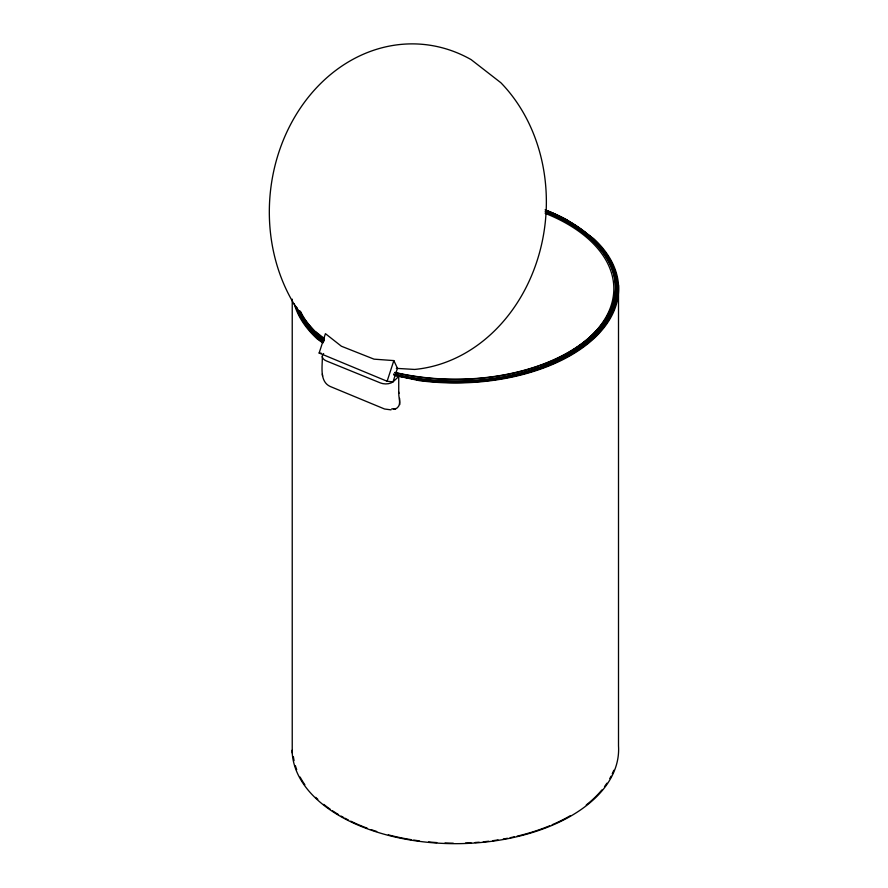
<?xml version="1.0" encoding="UTF-8"?>
<svg xmlns="http://www.w3.org/2000/svg" width="888" height="888" viewBox="0 0 888 888"><rect width="100%" height="100%" fill="white"/><g stroke="black" fill="none" stroke-linecap="round" stroke-linejoin="round"><path stroke-width="1.33" d="M399.778 404.595L399.6 398.379M399.345 375.89L393.018 381.884L387.113 381.252L319.136 353.036L325.43 333.666L341.392 346.231L374.014 359.152L393.839 360.595L397.447 368.265L393.018 381.884A9.169 5.295 0 0 1 380.497 382.961L326.34 360.916A9.602 5.55 0 0 1 323.632 353.546M387.113 381.252L393.839 360.595M391.031 409.856L384.571 409.002L330.214 386.48C318.992 381.363 322.699 365.723 322.277 356.421M393.395 408.869L394.55 408.846A8.314 6.36 32.7 0 0 395.648 408.669M396.337 368.354L414.663 369.441A163.248 138.284 -84.6 0 0 538.272 256.998A163.248 138.284 -84.6 0 0 500.854 82.728L471.117 59.618A163.248 138.284 -84.6 0 0 293.939 118.382A163.248 138.284 -84.6 0 0 314.84 331.113L324.398 338.539M319.136 353.036L321.378 353.269M391.741 408.857L394.094 408.98A8.314 6.36 32.7 0 0 397.103 407.969C401.509 404.517 398.668 398.401 398.768 393.65A33.689 25.785 32.7 0 1 398.734 392.607L398.734 376.246M395.371 375.036L419.225 380.153A162.46 93.795 0 0 0 603.507 327.217A162.46 93.795 0 0 0 550.016 212.465M394.805 375.402L419.047 380.597A163.248 94.25 0 0 0 588.511 343.234A163.248 94.25 0 0 0 593.595 238.55L566.4 219.602A163.248 94.25 0 0 0 546.031 210.323M315.684 332.012A160.184 92.485 0 0 0 319.736 335.953L324.187 339.061M323.387 338.916L321.19 337.385A158.464 91.486 0 0 1 318.004 334.321M306.993 323.543A160.184 92.485 0 0 0 319.736 337.906L324.187 341.014M322.81 342.801L317.138 338.85A163.248 94.25 0 0 1 294.239 303.851M322.477 375.258L322.588 376.168M322.333 373.981L322.433 374.814M398.734 392.019L398.756 392.585A2.042 0.944 -68.5 0 0 399.045 393.284M618.503 285.17L618.503 745.887A163.248 94.25 0 0 1 459.129 843.644A163.248 94.25 0 0 1 292.119 750.227M319.736 335.953L319.736 337.906M292.23 299.156L292.23 752.946M322.699 342.846A162.46 93.795 0 0 1 295.804 306.338M613.763 770.273A162.46 93.795 0 0 1 612.232 773.825M611.066 776.19A162.46 93.795 0 0 1 609.801 778.543M606.926 783.194A162.46 93.795 0 0 1 604.506 786.613M601.853 789.965A162.46 93.795 0 0 1 586.235 804.994M570.129 815.806A162.46 93.795 0 0 1 552.181 824.741M549.628 825.807A162.46 93.795 0 0 1 517.027 836.196M514.296 836.818A162.46 93.795 0 0 1 510.178 837.706M507.414 838.272A162.46 93.795 0 0 1 503.263 839.038M498.035 839.915A162.46 93.795 0 0 1 492.718 840.703M488.689 841.214A162.46 93.795 0 0 1 483.272 841.813M479.187 842.201A162.46 93.795 0 0 1 475.091 842.512M470.984 842.779A162.46 93.795 0 0 1 465.523 843.023M453.269 843.2A162.46 93.795 0 0 1 445.021 843.023M436.774 842.59A162.46 93.795 0 0 1 428.604 841.924M419.225 840.858A162.46 93.795 0 0 1 413.764 840.081M411.033 839.648A162.46 93.795 0 0 1 388.334 834.853M376.712 831.49A162.46 93.795 0 0 1 371.273 829.67M367.266 828.215A162.46 93.795 0 0 1 350.738 821.167M348.351 819.99A162.46 93.795 0 0 1 344.866 818.181M343.589 817.482A162.46 93.795 0 0 1 341.059 816.072M338.572 814.618A162.46 93.795 0 0 1 332.578 810.833M330.269 809.257A162.46 93.795 0 0 1 323.731 804.384M317.804 799.322A162.46 93.795 0 0 1 315.717 797.346M304.873 784.759A162.46 93.795 0 0 1 300.122 777.067M296.703 769.596A162.46 93.795 0 0 1 295.393 765.767M294.072 760.628A162.46 93.795 0 0 1 293.406 756.776M593.317 240.015A161.694 93.351 0 0 1 578.388 349.284A161.694 93.351 0 0 1 393.839 375.036M323.332 342.59A161.694 93.351 0 0 1 296.992 307.526M565.334 220.268A161.694 93.351 0 0 1 569.13 222.366M575.224 226.04A161.694 93.351 0 0 1 578.732 228.349M584.271 232.345A161.694 93.351 0 0 1 589.399 236.486M604.151 253.757A160.628 92.741 0 0 1 568.908 354.301A160.628 92.741 0 0 1 394.749 374.581M323.199 341.403A160.628 92.741 0 0 1 299.4 310.867M545.088 211.777A160.628 92.741 0 0 1 579.043 229.537M581.263 231.113A160.628 92.741 0 0 1 587.534 235.997M589.488 237.673A160.628 92.741 0 0 1 601.775 250.56M396.092 408.547A8.314 6.36 32.7 0 1 394.994 408.724M546.131 212.498A160.184 92.485 0 0 1 572.793 351.604M571.706 352.27A160.184 92.485 0 0 1 540.592 367.01M539.382 367.443A160.184 92.485 0 0 1 503.951 376.823M502.586 377.078A160.184 92.485 0 0 1 419.735 378.865M418.337 378.677A160.184 92.485 0 0 1 393.573 374.026M304.828 320.313A160.184 92.485 0 0 1 302.897 317.06M302.297 315.973A160.184 92.485 0 0 1 299.822 310.811M545.154 213.32A158.464 91.486 0 0 1 572.749 350.172M568.253 352.913A158.464 91.486 0 0 1 552.725 360.894M545.088 209.834A160.628 92.741 0 0 1 597.102 330.38A160.628 92.741 0 0 1 394.749 372.627M324.198 340.282A160.628 92.741 0 0 1 300.577 311.522M546.131 210.545A160.184 92.485 0 0 1 596.348 330.658A160.184 92.485 0 0 1 394.916 372.394"/></g></svg>
